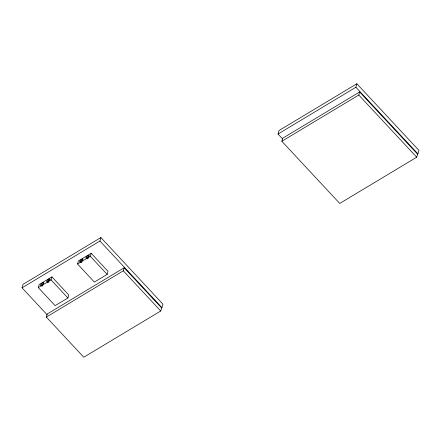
<?xml version="1.0" encoding="UTF-8"?>
<svg xmlns="http://www.w3.org/2000/svg" width="441" height="441" viewBox="0 0 441 441"><rect width="100%" height="100%" fill="white"/><g stroke="black" fill="none" stroke-linecap="round" stroke-linejoin="round"><path stroke-width="0.66" d="M47.259 314.891L22.05 287.83L23.02 284.346L100.89 237.561L162.983 304.213L160.733 310.993L83.773 357.238L46.344 317.062L47.193 314.014L124.158 267.775L161.582 307.95M38.29 287.604L39.139 284.555L51.928 276.871L68.757 294.941L67.908 297.984L55.119 305.668L38.29 287.604L51.079 279.919L51.928 276.871M77.55 264.01L78.399 260.967L91.188 253.283L108.023 271.353L107.169 274.396L94.38 282.08L77.55 264.01L90.339 256.326L91.188 253.283M22.05 287.83L99.92 241.04L100.89 237.561M46.344 317.062L123.304 270.818L124.158 267.775M282.687 139.042L278.017 134.031L278.988 130.553L356.857 83.762L418.95 150.414L416.701 157.2L339.741 203.439L281.827 141.274L282.675 138.231L359.635 91.987L417.55 154.157M278.017 134.031L355.887 87.246L356.857 83.762M281.827 141.274L358.787 95.036L359.635 91.987M355.887 87.246L417.98 153.898M358.787 95.036L416.701 157.2M99.92 241.04L162.012 307.691M123.304 270.818L160.733 310.993M90.339 256.326L107.169 274.396M51.079 279.919L67.908 297.984M42.893 285.625A2.1 0.755 -43 0 1 42.016 286.148M41.162 285.977A2.1 0.755 -43 0 1 42.104 284.329A2.1 0.755 -43 0 1 43.929 283.199M49.072 281.915A2.1 0.755 -43 0 1 48.196 282.438M47.391 282.416A2.1 0.755 -43 0 1 47.358 282.35M47.369 281.97A2.1 0.755 -43 0 1 48.499 280.41A2.1 0.755 -43 0 1 50.109 279.489M82.043 262.103A2.1 0.755 -43 0 1 81.172 262.627M80.367 262.604A2.1 0.755 -43 0 1 80.328 262.538M80.345 262.158A2.1 0.755 -43 0 1 81.469 260.598A2.1 0.755 -43 0 1 83.079 259.677M88.222 258.387A2.1 0.755 -43 0 1 87.351 258.911M86.486 258.652A2.1 0.755 -43 0 1 87.511 257.02A2.1 0.755 -43 0 1 89.258 255.962M41.713 285.277A2.1 0.755 -43 0 0 43.687 282.631A2.1 0.755 -43 0 0 40.969 284.18A2.1 0.755 -43 0 0 41.713 285.277M47.893 281.562A2.1 0.755 -43 0 0 49.866 278.916A2.1 0.755 -43 0 0 47.148 280.47A2.1 0.755 -43 0 0 47.893 281.562M80.868 261.75A2.1 0.755 -43 0 0 82.842 259.104A2.1 0.755 -43 0 0 80.124 260.659A2.1 0.755 -43 0 0 80.868 261.75M87.048 258.04A2.1 0.755 -43 0 0 89.021 255.394A2.1 0.755 -43 0 0 86.298 256.943A2.1 0.755 -43 0 0 87.048 258.04"/></g></svg>
